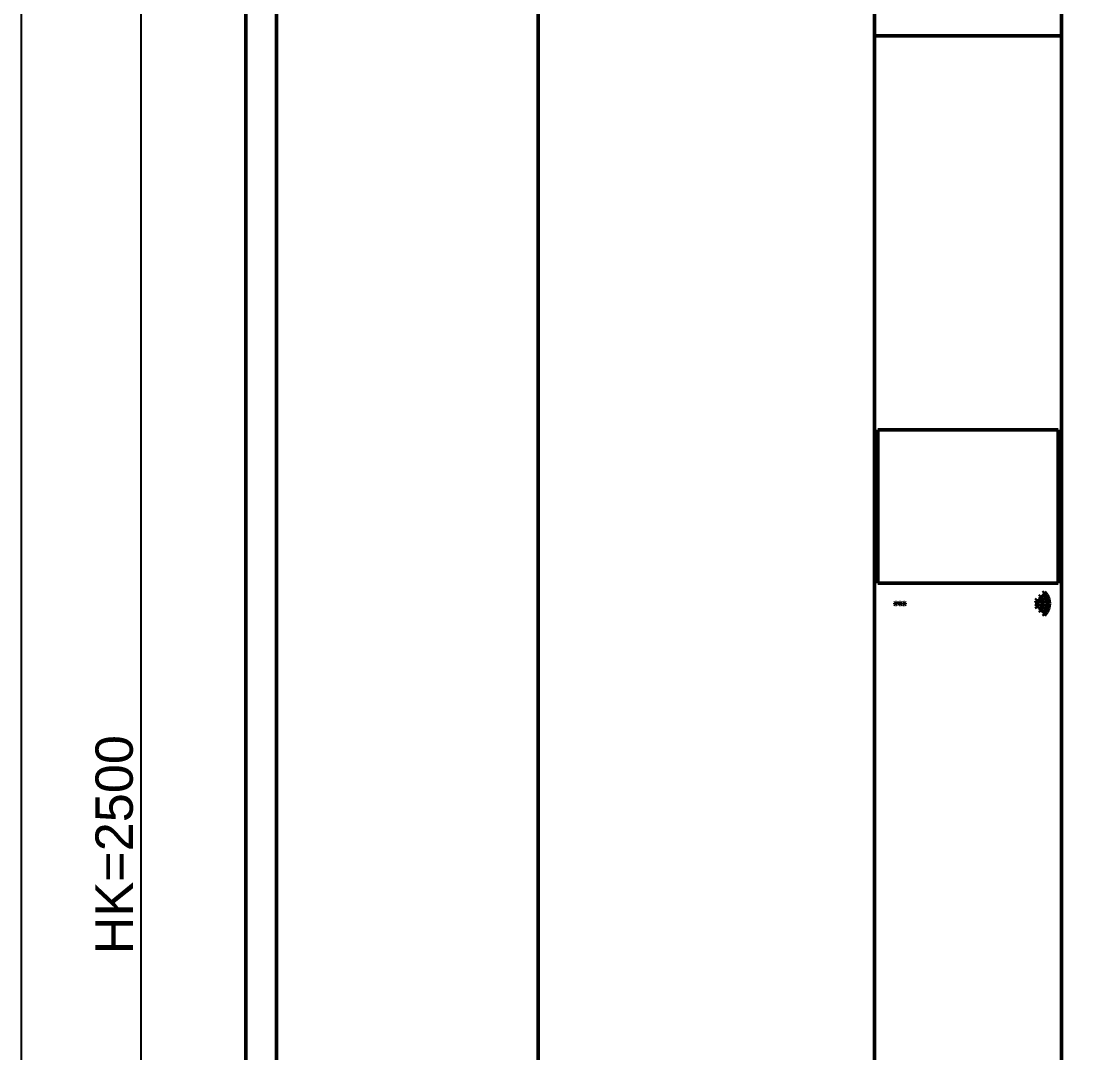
# Model space of a CAD drawing. Header units: millimetres. Extents: x -9546 to 173314, y -46180 to 27253.
# Drawn here: x 168295 to 169722, y -35135 to -33756 of the extents above; entities that cross this region are included whole.
import ezdxf

# ---------------------------------------------------------------- set-up
doc = ezdxf.new("R2010")
doc.units = ezdxf.units.MM
for name, color, linetype, lineweight in [('AM_0', 7, 'Continuous', 50), ('LDHallButton-AM_0', 7, 'Continuous', 50), ('LDShaft-AM_5', 3, 'Continuous', 25)]:
    doc.layers.add(name, color=color, linetype=linetype, lineweight=lineweight)
doc.layers.add('AM_VIEWS', color=1, linetype='Continuous', lineweight=25, plot=False)
doc.styles.add('LD', font='ARIALUNI.ttf')
doc.dimstyles.new('LIFT', dxfattribs={"dimtxt": 2.5, "dimasz": 2.5, "dimexe": 1.25, "dimexo": 0, "dimgap": 0.5, "dimtad": 1, "dimdec": 0, "dimzin": 1, "dimdsep": 46, "dimtxsty": 'LD', "dimblk": 'ARCHTICK', "dimcen": 0, "dimdle": 1, "dimclrd": 3, "dimclre": 3, "dimclrt": 4, "dimadec": 0, "dimazin": 0, "dimtp": 0.1, "dimtm": 0.1, "dimtfac": 0.71, "dimtdec": 0, "dimtix": 1, "dimtmove": 0, "dimatfit": 3, "dimfxl": 1, "dimtolj": 1, "dimarcsym": 0})

# ---------------------------------------------------------------- blocks, each defined once
blk = doc.blocks.new('LD_20260611094836_0000026B')
at = {"layer": 'AM_0'}
for p, q in [((125, 2500), (-125, 2500)), ((-125, 2500), (-125, 2430.9)), ((125, 2430), (125, 2500)), ((125, 2332), (125, 2399)), ((-125, 2394.1), (-125, 2332)), ((-125, 2332), (125, 2332))]:
    blk.add_line(p, q, dxfattribs=at)
blk = doc.blocks.new('LD_20260611094836_0000026C')
at = {"layer": 'AM_0'}
for p, q in [((-225, 2399), (-225, 920)), ((225, 58), (225, 2394.1))]:
    blk.add_line(p, q, dxfattribs=at)
blk = doc.blocks.new('LD_20260611094836_0000026D')
at = {"layer": 'AM_0'}
for p, q in [((-175, 2399), (-175, 913.5)), ((175, 920), (175, 2399))]:
    blk.add_line(p, q, dxfattribs=at)
blk = doc.blocks.new('LD_20260611094836_0000026E')
at = {"layer": 'AM_0'}
blk.add_line((-175, 2399), (-175, 58), dxfattribs=at)
blk = doc.blocks.new('LD_20260611094836_00000272')
at = {"layer": 'AM_0'}
for p, q in [((-41, 2500), (-41, 58)), ((0, 58), (0, 2500))]:
    blk.add_line(p, q, dxfattribs=at)
blk = doc.blocks.new('LD_20260611094836_00000275')
at = {"layer": 'LDHallButton-AM_0'}
for p, q in [((125, 1432), (-125, 1432)), ((-125, 1432), (-125, -900)), ((125, -900), (125, 1432)), ((120.5, 905), (-120.5, 905)), ((-120.5, 905), (-120.5, 700)), ((120.5, 700), (120.5, 905)), ((-120.5, 700), (120.5, 700)), ((102.3, 688.3), (100.4, 686.4)), ((100.4, 686.4), (103.5, 682.3)), ((105.9, 683.7), (102.3, 688.3)), ((-97.9, 673.1), (-98, 672.5)), ((-98, 672.5), (-97.9, 671.9)), ((-97.6, 673.6), (-97.9, 673.1)), ((-97.9, 671.9), (-97.6, 671.4)), ((-97.1, 673.9), (-97.6, 673.6)), ((-97.6, 671.4), (-97.1, 671.1)), ((-96.5, 674), (-97.1, 673.9)), ((-97.1, 671.1), (-96.5, 671)), ((-95.9, 673.9), (-96.5, 674)), ((-96.5, 671), (-95.9, 671.1)), ((-95.4, 673.6), (-95.9, 673.9)), ((-95.9, 671.1), (-95.4, 671.4)), ((-95.1, 673.1), (-95.4, 673.6)), ((-95.4, 671.4), (-95.1, 671.9)), ((-95, 672.5), (-95.1, 673.1)), ((-95.1, 671.9), (-95, 672.5)), ((-92.4, 673.1), (-92.5, 672.5)), ((-92.5, 672.5), (-92.4, 671.9)), ((-92.1, 673.6), (-92.4, 673.1)), ((-92.4, 671.9), (-92.1, 671.4)), ((-91.6, 673.9), (-92.1, 673.6)), ((-92.1, 671.4), (-91.6, 671.1)), ((-91, 674), (-91.6, 673.9)), ((-91.6, 671.1), (-91, 671)), ((-90.4, 673.9), (-91, 674)), ((-91, 671), (-90.4, 671.1)), ((-89.9, 673.6), (-90.4, 673.9)), ((-90.4, 671.1), (-89.9, 671.4)), ((-89.6, 673.1), (-89.9, 673.6)), ((-89.9, 671.4), (-89.6, 671.9)), ((-89.5, 672.5), (-89.6, 673.1)), ((-89.6, 671.9), (-89.5, 672.5)), ((-86.9, 673.1), (-87, 672.5)), ((-87, 672.5), (-86.9, 671.9)), ((-86.6, 673.6), (-86.9, 673.1)), ((-86.9, 671.9), (-86.6, 671.4)), ((-86.1, 673.9), (-86.6, 673.6)), ((-86.6, 671.4), (-86.1, 671.1)), ((-85.5, 674), (-86.1, 673.9)), ((-86.1, 671.1), (-85.5, 671)), ((-84.9, 673.9), (-85.5, 674)), ((-85.5, 671), (-84.9, 671.1)), ((-84.4, 673.6), (-84.9, 673.9)), ((-84.9, 671.1), (-84.4, 671.4)), ((-84.1, 673.1), (-84.4, 673.6)), ((-84.4, 671.4), (-84.1, 671.9)), ((-84, 672.5), (-84.1, 673.1)), ((-84.1, 671.9), (-84, 672.5)), ((92.4, 678.4), (90.5, 676.5)), ((90.5, 676.5), (91.7, 674.6)), ((91.7, 674.6), (92.1, 672.5)), ((92.1, 672.5), (91.7, 670.4)), ((94.9, 672.5), (92.4, 678.4)), ((94.3, 669.3), (94.9, 672.5)), ((97.4, 683.4), (95.4, 681.4)), ((95.4, 681.4), (97.4, 678.8)), ((99.8, 680.2), (97.4, 683.4)), ((97.4, 678.8), (98.7, 675.8)), ((98.7, 675.8), (99.1, 672.5)), ((99.1, 672.5), (98.7, 669.2)), ((101.4, 676.5), (99.8, 680.2)), ((101.9, 672.5), (101.4, 676.5)), ((101.4, 668.5), (101.9, 672.5)), ((103.5, 682.3), (105.4, 677.6)), ((105.4, 677.6), (106.1, 672.5)), ((106.1, 672.5), (105.4, 667.4)), ((108.1, 678.3), (105.9, 683.7)), ((108.9, 672.5), (108.1, 678.3)), ((108.1, 666.7), (108.9, 672.5)), ((91.7, 670.4), (90.5, 668.5)), ((90.5, 668.5), (92.4, 666.6)), ((92.4, 666.6), (94.3, 669.3)), ((97.4, 666.2), (95.4, 663.6)), ((95.4, 663.6), (97.4, 661.6)), ((98.7, 669.2), (97.4, 666.2)), ((97.4, 661.6), (99.8, 664.8)), ((99.8, 664.8), (101.4, 668.5)), ((103.5, 662.7), (100.4, 658.6)), ((100.4, 658.6), (102.3, 656.7)), ((102.3, 656.7), (105.9, 661.3)), ((105.4, 667.4), (103.5, 662.7)), ((105.9, 661.3), (108.1, 666.7))]:
    blk.add_line(p, q, dxfattribs=at)
blk = doc.blocks.new('_ArchTick')
at = {"color": 0, "linetype": 'ByBlock', "const_width": 0.15}
blk.add_lwpolyline([(-0.5, -0.5), (0.5, 0.5)], dxfattribs=at)
blk = doc.blocks.new('*D2624')
at = {"layer": 'Defpoints', "color": 0, "transparency": 16777216}
for p in [(168455.2, -33607.3), (169336.2, -33607.3), (169336.2, -36107.3)]:
    blk.add_point(p, dxfattribs=at)
at = {"layer": 'LDShaft-AM_5', "color": 3, "lineweight": -2, "transparency": 16777216}
for p, q in [((168455.2, -36127.3), (168455.2, -33587.3)), ((169336.2, -33607.3), (168430.2, -33607.3)), ((169336.2, -36107.3), (168430.2, -36107.3))]:
    blk.add_line(p, q, dxfattribs=at)
at = {"layer": 'LDShaft-AM_5', "color": 3, "lineweight": -2, "transparency": 16777216, "xscale": 50, "yscale": 50, "zscale": 50}
for p, rotation in [((168455.2, -33607.3), 90), ((168455.2, -36107.3), 270)]:
    blk.add_blockref('_ArchTick', p, dxfattribs=dict(at, rotation=rotation))
at = {"layer": 'LDShaft-AM_5', "color": 4, "transparency": 16777216, "insert": (168419.6, -34857.3), "char_height": 50, "attachment_point": 5, "rotation": 90, "style": 'LD'}
blk.add_mtext('\\A1;HK=2500', dxfattribs=at)

msp = doc.modelspace()

# ---------------------------------------------------------------- linework, layer by layer
at = {"layer": 'AM_VIEWS'}
msp.add_lwpolyline([(168295.2, -33037.3), (170711.2, -33037.3), (170711.2, -37458.1), (168295.2, -37458.1)], close=True, dxfattribs=at)

# ---------------------------------------------------------------- block references
for name, p in [('LD_20260611094836_00000272', (168636.2, -36107.3)), ('LD_20260611094836_0000026D', (168811.2, -36107.3)), ('LD_20260611094836_0000026C', (169211.2, -36107.3)), ('LD_20260611094836_0000026B', (169561.2, -36107.3)), ('LD_20260611094836_0000026E', (169861.2, -36107.3)), ('LD_20260611094836_00000275', (169561.2, -35207.3))]:
    msp.add_blockref(name, p)

# ---------------------------------------------------------------- dimensions: what is measured, and where the dimension line sits
at = {"layer": 'LDShaft-AM_5'}
dim = msp.add_linear_dim(base=(168455.2, -33607.3), p1=(169336.2, -36107.3), p2=(169336.2, -33607.3), angle=90, text='HK=<>', dimstyle='LIFT', override={"dimscale": 20, "dimtix": 1}, dxfattribs=at)
dim.commit()
dim.dimension.update_dxf_attribs({"geometry": '*D2624', "text_midpoint": (168419.6, -34857.3)})

doc.saveas('drawing.dxf')
